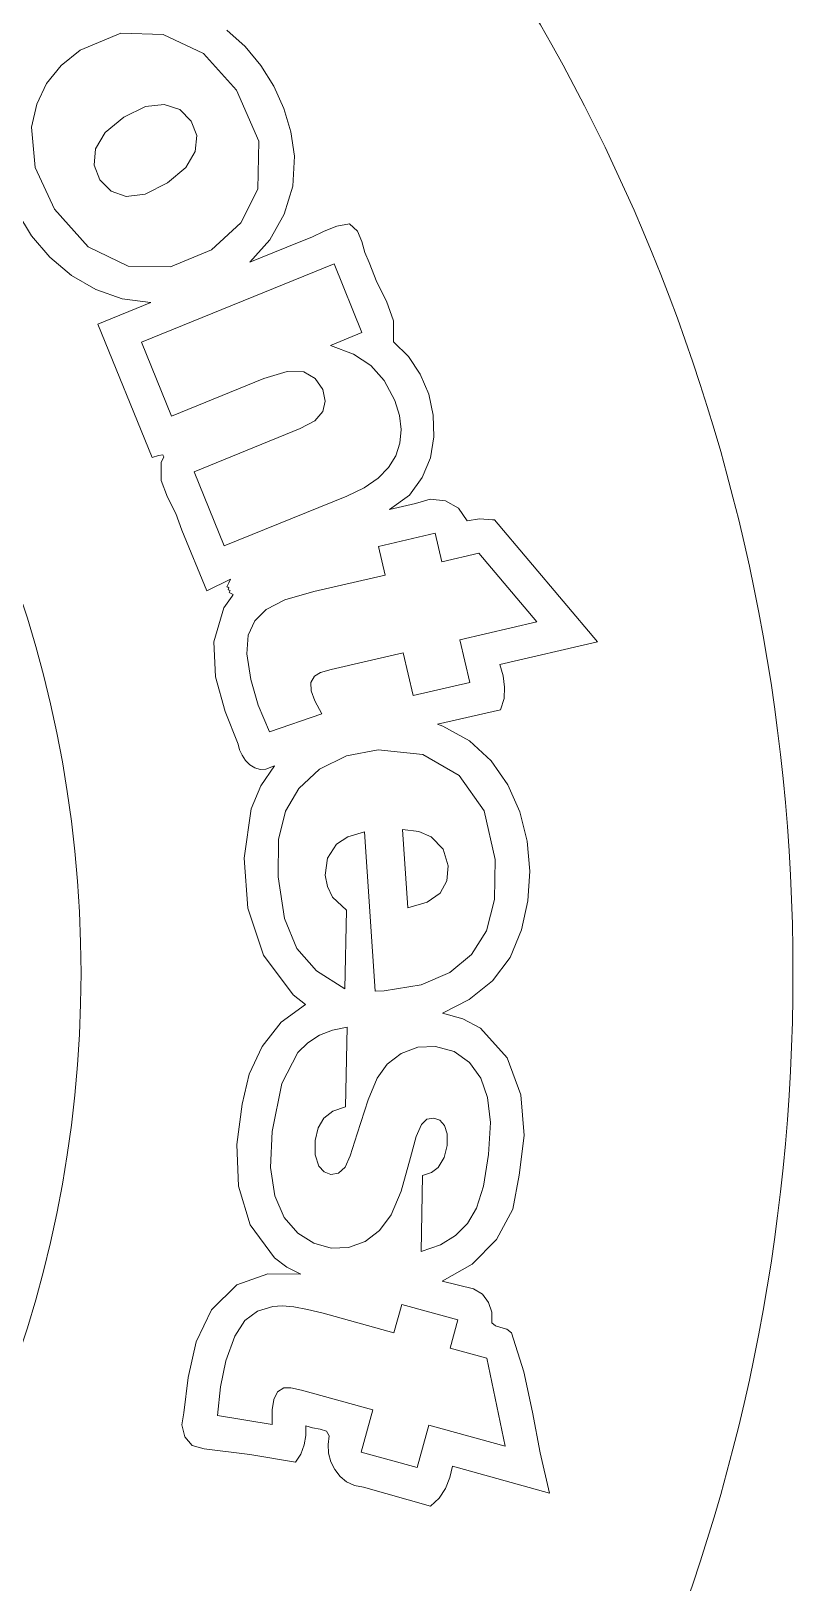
# Model space of a CAD drawing. Header units: millimetres. Extents: x -18 to 362, y -23 to 357.
# Drawn here: x 285.6 to 361.5, y 106.2 to 261 of the extents above; entities that cross this region are included whole.
import ezdxf

# ---------------------------------------------------------------- set-up
doc = ezdxf.new("R2010")
doc.units = ezdxf.units.MM
for name, color, linetype, lineweight in [('Aussen', 7, 'CONTINUOUS', 0), ('Huelle', 7, 'CONTINUOUS', 0), ('Innenkreis', 7, 'CONTINUOUS', 0), ('Nur-Text', 7, 'CONTINUOUS', 0), ('Pocket', 7, 'CONTINUOUS', 0), ('TextPocket', 7, 'CONTINUOUS', 0)]:
    doc.layers.add(name, color=color, linetype=linetype, lineweight=lineweight)

msp = doc.modelspace()

# ---------------------------------------------------------------- linework, layer by layer
at = {"layer": 'Aussen'}
msp.add_circle((171.5385, 166.98825), 190, dxfattribs=at)
at = {"layer": 'Huelle', "color": 0}
msp.add_lwpolyline([(284.13, 242.94175), (285.61, 240.53025), (287.445, 238.3845), (289.5925, 236.5765), (292.005, 235.17525), (294.6425, 234.25275), (297.4625, 233.87975), (297.5025, 233.88125), (292.2325, 231.7195), (297.6325, 218.4015), (298.28, 218.60475), (298.685, 218.666), (298.79, 218.47325), (298.525, 217.9105), (298.5375, 216.135), (299.1575, 214.464), (299.9825, 212.82675), (300.6075, 211.1545), (303.0725, 205.131), (305.44, 206.2935), (305.2725, 205.91225), (305.185, 205.71425), (305.095, 205.51625), (305.195, 205.473), (305.2925, 205.42825), (305.205, 205.22975), (305.305, 205.18675), (305.4025, 205.142), (305.315, 204.94375), (305.5125, 204.8555), (305.7125, 204.76725), (305.625, 204.5695), (304.7775, 203.407), (303.7725, 200.0205), (303.9575, 196.52775), (304.9125, 193.07975), (306.2125, 189.82475), (306.3525, 189.26325), (306.6025, 188.711), (306.9475, 188.20525), (307.375, 187.7795), (307.865, 187.47025), (308.4, 187.30875), (308.97, 187.332), (309.555, 187.57325), (309.8475, 187.67925), (308.4625, 185.669), (307.505, 183.36325), (306.81, 178.44925), (307.1625, 173.4525), (308.7325, 168.773), (311.6925, 164.80825), (312.9125, 163.859), (310.49, 162.081), (308.6, 159.68675), (307.295, 156.89825), (306.62, 153.93475), (306.08, 149.88475), (306.2575, 145.7535), (307.4225, 141.8795), (309.8425, 138.6015), (311.075, 137.675), (312.445, 136.97225), (309.18, 136.9805), (306.0775, 135.91325), (303.5425, 133.41325), (302.0325, 130.214), (301.225, 126.6685), (300.8, 123.12675), (300.6025, 121.9225), (300.8875, 120.75075), (301.63, 119.873), (302.815, 119.55425), (307.375, 118.9685), (311.9275, 118.217), (312.465, 119.024), (312.7975, 119.92475), (312.9575, 120.881), (312.97, 121.848), (313.61, 121.65), (314.3775, 121.51275), (315.025, 121.2945), (315.3, 120.851), (315.175, 119.976), (315.2325, 119.09725), (315.4575, 118.25075), (315.84, 117.47075), (316.3675, 116.79275), (317.03, 116.25025), (317.8125, 115.8785), (318.7075, 115.7105), (325.405, 113.8305), (326.265, 114.61725), (326.8875, 115.591), (327.3125, 116.6815), (327.58, 117.81275), (337.2475, 115.11775), (336.33, 119.12975), (335.575, 123.19475), (334.7075, 127.223), (333.4575, 131.12125), (333, 131.474), (332.41, 131.6555), (331.86, 131.81975), (331.515, 132.11675), (331.4925, 133.161), (331.175, 134.14575), (330.5625, 134.96225), (329.665, 135.502), (326.565, 136.2805), (329.5525, 137.96525), (331.96, 140.41725), (333.5925, 143.442), (334.25, 146.8385), (334.7225, 150.80025), (334.4075, 154.8355), (333.045, 158.5355), (330.3825, 161.491), (328.62, 162.416), (326.595, 163.0115), (329.255, 164.36625), (331.56, 166.211), (333.35, 168.533), (334.4775, 171.31625), (335.1, 174.186), (335.2825, 177.1715), (335.0175, 180.165), (334.295, 183.0635), (333.105, 185.7625), (331.435, 188.1565), (329.28, 190.142), (326.6275, 191.611), (326.095, 191.82675), (332.385, 193.26325), (332.7225, 194.367), (332.78, 195.5105), (332.625, 196.65525), (332.32, 197.7635), (342.05, 200.01775), (331.7775, 212.184), (331.56, 212.20425), (330.28, 212.298), (329.045, 212.10525), (328.1825, 213.376), (326.8775, 214.11), (325.3725, 214.274), (323.9075, 213.83475), (321.305, 213.2135), (323.295, 214.658), (324.575, 216.417), (325.3825, 218.38925), (325.74, 220.49025), (325.6725, 222.63575), (325.21, 224.741), (324.375, 226.71975), (323.1975, 228.4885), (321.7, 229.9615), (321.715, 232.03825), (321.01, 233.998), (320.0425, 235.9145), (319.265, 237.8515), (318.8375, 238.859), (318.53, 239.96975), (318.1025, 240.99275), (317.315, 241.73725), (316.035, 241.50375), (314.7875, 240.98425), (313.55, 240.38375), (312.2975, 239.909), (307.3875, 237.9), (309.3525, 240.1205), (310.815, 242.67425), (311.67, 245.48475), (311.8125, 248.4715), (311.46, 250.885), (310.7675, 253.225), (309.7575, 255.45), (308.46, 257.52), (306.8975, 259.4), (305.095, 261.0425)], dxfattribs=at)
at = {"layer": 'Innenkreis'}
msp.add_circle((171.5385, 166.98825), 119, dxfattribs=at)
at = {"layer": 'Nur-Text', "color": 0}
for points in [[(290.45, 259.0325), (294.5125, 260.7225), (298.745, 260.6125), (302.7375, 258.7225), (306.0525, 255.0475), (308.2825, 249.97425), (308.165, 245.18775), (306.4925, 241.80775), (303.555, 239.1315), (299.47, 237.42125), (295.24, 237.51225), (291.265, 239.42875), (287.8975, 243.198), (285.9625, 247.33325), (285.6125, 251.36), (286.1275, 253.6725), (287.105, 255.7225), (288.545, 257.51), (290.45, 259.0325)], [(294.815, 252.365), (292.9475, 250.8175), (291.9875, 249.1945), (291.8475, 247.583), (292.42, 246.0965), (293.5475, 244.96675), (295.0525, 244.45375), (296.935, 244.68575), (299.1775, 245.81425), (300.995, 247.3295), (301.925, 248.93275), (302.08, 250.52), (301.535, 251.965), (300.3875, 253.1125), (298.84, 253.635), (296.9675, 253.43), (294.815, 252.365)], [(315.77, 237.7305), (318.5575, 230.873), (315.43, 229.59925), (317.7, 228.72175), (319.4275, 227.6), (320.7625, 226.108), (321.82, 224.1035), (322.2925, 222.61275), (322.47, 221.1955), (322.35, 219.85275), (321.935, 218.58325), (321.215, 217.406), (320.16, 216.34225), (318.765, 215.39725), (317.035, 214.5655), (304.8225, 209.59625), (301.8125, 216.99475), (312.3775, 221.2945), (313.85, 222.08925), (314.6575, 223.002), (314.8975, 224.0395), (314.65, 225.19275), (313.9025, 226.302), (312.7525, 226.95025), (311.085, 226.99925), (308.7775, 226.3035), (299.5525, 222.549), (296.555, 229.9125), (315.77, 237.7305)], [(335.9975, 202.0235), (328.3125, 200.24125), (329.3, 195.9785), (323.65, 194.6685), (322.6625, 198.92975), (315.4875, 197.267), (314.4275, 196.95625), (313.8325, 196.6225), (313.4675, 195.98775), (313.495, 195.14025), (313.8575, 194.142), (314.545, 192.85775), (309.3325, 191.047), (308.2175, 193.716), (307.46, 196.26725), (307.0625, 198.8225), (307.2125, 200.7015), (307.8675, 202.11175), (308.9875, 203.258), (310.8625, 204.2045), (313.745, 205.04275), (320.8625, 206.6935), (320.2, 209.54725), (325.85, 210.85775), (326.5125, 208.00375), (330.2225, 208.8635), (335.9975, 202.0235)], [(319.8875, 165.17325), (318.795, 181.0735), (317.155, 180.5935), (316.0225, 179.84475), (315.105, 178.45175), (314.8825, 176.7525), (315.1075, 175.6225), (315.62, 174.5715), (317.02, 173.2775), (316.835, 165.4135), (314.02, 167.208), (312.0575, 169.43225), (310.8375, 172.44725), (310.215, 176.60725), (310.2475, 180.30075), (310.92, 183.1555), (312.275, 185.418), (314.3325, 187.325), (317.005, 188.669), (320.17, 189.2725), (324.6125, 188.80075), (328.235, 186.71325), (330.74, 183.161), (331.8275, 178.327), (331.7625, 174.3285), (330.965, 171.21975), (329.4725, 168.84225), (327.335, 167.0355), (324.4675, 165.82575), (320.7825, 165.2345), (319.8875, 165.17325)], [(323.1325, 173.5015), (325.075, 174.0655), (326.34, 174.97425), (327.005, 176.17975), (327.155, 177.67325), (326.6625, 179.34825), (325.445, 180.591), (324.24, 181.09925), (322.5975, 181.31525), (323.1325, 173.5015)], [(317.0825, 161.5885), (316.9075, 153.665), (315.64, 153.2225), (314.75, 152.539), (314.18, 151.57325), (313.8775, 150.281), (313.8825, 148.851), (314.27, 147.739), (314.775, 147.164), (315.4525, 146.91275), (316.2325, 147.0485), (316.875, 147.65075), (317.38, 148.77775), (318.085, 150.95075), (319.1775, 154.358), (320.07, 156.51975), (321.07, 157.89375), (322.46, 158.975), (324.1125, 159.60975), (325.905, 159.67475), (327.765, 159.1595), (329.2775, 158.08225), (330.4, 156.52675), (331.0925, 154.568), (331.36, 152.074), (331.18, 148.9135), (330.665, 145.73025), (329.9825, 143.548), (329.0775, 142.01675), (327.895, 140.8215), (326.3775, 139.902), (324.4675, 139.23475), (324.6025, 146.80975), (325.505, 147.099), (326.17, 147.61), (326.755, 148.584), (327.0525, 149.7885), (327.0675, 150.96175), (326.7975, 151.80375), (326.33, 152.31675), (325.7225, 152.539), (325.035, 152.4225), (324.4875, 151.89625), (323.975, 150.708), (323.395, 148.60175), (322.46, 145.23125), (321.47, 142.8875), (320.3075, 141.30875), (318.86, 140.2235), (317.2225, 139.63375), (315.5, 139.5725), (313.77, 140.05), (312.155, 141.06325), (310.7975, 142.623), (309.855, 144.7725), (309.43, 147.59), (309.6, 151.19225), (310.5625, 155.9815), (312.1475, 159.05625), (313.1625, 160.0395), (314.325, 160.7895), (315.63, 161.30625), (317.0825, 161.5885)], [(332.835, 119.81075), (325.2275, 121.902), (324.0675, 117.68275), (318.4725, 119.2205), (319.6325, 123.439), (312.5325, 125.39075), (311.4525, 125.6225), (310.77, 125.61175), (310.1475, 125.2265), (309.7675, 124.46975), (309.61, 123.41975), (309.605, 121.96175), (304.1575, 122.8515), (304.445, 125.72975), (304.995, 128.33275), (305.8625, 130.7685), (306.89, 132.35), (308.1375, 133.27775), (309.6675, 133.75375), (310.6125, 133.79575), (311.7675, 133.694), (313.13, 133.4485), (314.7025, 133.0595), (321.745, 131.1225), (322.52, 133.948), (328.115, 132.411), (327.3375, 129.58575), (331.01, 128.57675), (332.835, 119.81075)]]:
    msp.add_lwpolyline(points, dxfattribs=at)
at = {"layer": 'Pocket', "color": 0}
for points in [[(290.45, 259.0325), (294.5125, 260.7225), (298.745, 260.6125), (302.7375, 258.7225), (306.0525, 255.0475), (308.2825, 249.97425), (308.165, 245.18775), (306.4925, 241.80775), (303.555, 239.1315), (299.47, 237.42125), (295.24, 237.51225), (291.265, 239.42875), (287.8975, 243.198), (285.9625, 247.33325), (285.6125, 251.36), (286.1275, 253.6725), (287.105, 255.7225), (288.545, 257.51), (290.45, 259.0325)], [(294.815, 252.365), (292.9475, 250.8175), (291.9875, 249.1945), (291.8475, 247.583), (292.42, 246.0965), (293.5475, 244.96675), (295.0525, 244.45375), (296.935, 244.68575), (299.1775, 245.81425), (300.995, 247.3295), (301.925, 248.93275), (302.08, 250.52), (301.535, 251.965), (300.3875, 253.1125), (298.84, 253.635), (296.9675, 253.43), (294.815, 252.365)], [(315.77, 237.7305), (318.5575, 230.873), (315.43, 229.59925), (317.7, 228.72175), (319.4275, 227.6), (320.7625, 226.108), (321.82, 224.1035), (322.2925, 222.61275), (322.47, 221.1955), (322.35, 219.85275), (321.935, 218.58325), (321.215, 217.406), (320.16, 216.34225), (318.765, 215.39725), (317.035, 214.5655), (304.8225, 209.59625), (301.8125, 216.99475), (312.3775, 221.2945), (313.85, 222.08925), (314.6575, 223.002), (314.8975, 224.0395), (314.65, 225.19275), (313.9025, 226.302), (312.7525, 226.95025), (311.085, 226.99925), (308.7775, 226.3035), (299.5525, 222.549), (296.555, 229.9125), (315.77, 237.7305)], [(335.9975, 202.0235), (328.3125, 200.24125), (329.3, 195.9785), (323.65, 194.6685), (322.6625, 198.92975), (315.4875, 197.267), (314.4275, 196.95625), (313.8325, 196.6225), (313.4675, 195.98775), (313.495, 195.14025), (313.8575, 194.142), (314.545, 192.85775), (309.3325, 191.047), (308.2175, 193.716), (307.46, 196.26725), (307.0625, 198.8225), (307.2125, 200.7015), (307.8675, 202.11175), (308.9875, 203.258), (310.8625, 204.2045), (313.745, 205.04275), (320.8625, 206.6935), (320.2, 209.54725), (325.85, 210.85775), (326.5125, 208.00375), (330.2225, 208.8635), (335.9975, 202.0235)], [(319.8875, 165.17325), (318.795, 181.0735), (317.155, 180.5935), (316.0225, 179.84475), (315.105, 178.45175), (314.8825, 176.7525), (315.1075, 175.6225), (315.62, 174.5715), (317.02, 173.2775), (316.835, 165.4135), (314.02, 167.208), (312.0575, 169.43225), (310.8375, 172.44725), (310.215, 176.60725), (310.2475, 180.30075), (310.92, 183.1555), (312.275, 185.418), (314.3325, 187.325), (317.005, 188.669), (320.17, 189.2725), (324.6125, 188.80075), (328.235, 186.71325), (330.74, 183.161), (331.8275, 178.327), (331.7625, 174.3285), (330.965, 171.21975), (329.4725, 168.84225), (327.335, 167.0355), (324.4675, 165.82575), (320.7825, 165.2345), (319.8875, 165.17325)], [(323.1325, 173.5015), (325.075, 174.0655), (326.34, 174.97425), (327.005, 176.17975), (327.155, 177.67325), (326.6625, 179.34825), (325.445, 180.591), (324.24, 181.09925), (322.5975, 181.31525), (323.1325, 173.5015)], [(317.0825, 161.5885), (316.9075, 153.665), (315.64, 153.2225), (314.75, 152.539), (314.18, 151.57325), (313.8775, 150.281), (313.8825, 148.851), (314.27, 147.739), (314.775, 147.164), (315.4525, 146.91275), (316.2325, 147.0485), (316.875, 147.65075), (317.38, 148.77775), (318.085, 150.95075), (319.1775, 154.358), (320.07, 156.51975), (321.07, 157.89375), (322.46, 158.975), (324.1125, 159.60975), (325.905, 159.67475), (327.765, 159.1595), (329.2775, 158.08225), (330.4, 156.52675), (331.0925, 154.568), (331.36, 152.074), (331.18, 148.9135), (330.665, 145.73025), (329.9825, 143.548), (329.0775, 142.01675), (327.895, 140.8215), (326.3775, 139.902), (324.4675, 139.23475), (324.6025, 146.80975), (325.505, 147.099), (326.17, 147.61), (326.755, 148.584), (327.0525, 149.7885), (327.0675, 150.96175), (326.7975, 151.80375), (326.33, 152.31675), (325.7225, 152.539), (325.035, 152.4225), (324.4875, 151.89625), (323.975, 150.708), (323.395, 148.60175), (322.46, 145.23125), (321.47, 142.8875), (320.3075, 141.30875), (318.86, 140.2235), (317.2225, 139.63375), (315.5, 139.5725), (313.77, 140.05), (312.155, 141.06325), (310.7975, 142.623), (309.855, 144.7725), (309.43, 147.59), (309.6, 151.19225), (310.5625, 155.9815), (312.1475, 159.05625), (313.1625, 160.0395), (314.325, 160.7895), (315.63, 161.30625), (317.0825, 161.5885)], [(332.835, 119.81075), (325.2275, 121.902), (324.0675, 117.68275), (318.4725, 119.2205), (319.6325, 123.439), (312.5325, 125.39075), (311.4525, 125.6225), (310.77, 125.61175), (310.1475, 125.2265), (309.7675, 124.46975), (309.61, 123.41975), (309.605, 121.96175), (304.1575, 122.8515), (304.445, 125.72975), (304.995, 128.33275), (305.8625, 130.7685), (306.89, 132.35), (308.1375, 133.27775), (309.6675, 133.75375), (310.6125, 133.79575), (311.7675, 133.694), (313.13, 133.4485), (314.7025, 133.0595), (321.745, 131.1225), (322.52, 133.948), (328.115, 132.411), (327.3375, 129.58575), (331.01, 128.57675), (332.835, 119.81075)]]:
    msp.add_lwpolyline(points, dxfattribs=at)
at = {"layer": 'Pocket'}
for radius in [190, 119]:
    msp.add_circle((171.5385, 166.98825), radius, dxfattribs=at)
at = {"layer": 'TextPocket', "color": 0}
for points in [[(284.13, 242.94175), (285.61, 240.53025), (287.445, 238.3845), (289.5925, 236.5765), (292.005, 235.17525), (294.6425, 234.25275), (297.4625, 233.87975), (297.5025, 233.88125), (292.2325, 231.7195), (297.6325, 218.4015), (298.28, 218.60475), (298.685, 218.666), (298.79, 218.47325), (298.525, 217.9105), (298.5375, 216.135), (299.1575, 214.464), (299.9825, 212.82675), (300.6075, 211.1545), (303.0725, 205.131), (305.44, 206.2935), (305.2725, 205.91225), (305.185, 205.71425), (305.095, 205.51625), (305.195, 205.473), (305.2925, 205.42825), (305.205, 205.22975), (305.305, 205.18675), (305.4025, 205.142), (305.315, 204.94375), (305.5125, 204.8555), (305.7125, 204.76725), (305.625, 204.5695), (304.7775, 203.407), (303.7725, 200.0205), (303.9575, 196.52775), (304.9125, 193.07975), (306.2125, 189.82475), (306.3525, 189.26325), (306.6025, 188.711), (306.9475, 188.20525), (307.375, 187.7795), (307.865, 187.47025), (308.4, 187.30875), (308.97, 187.332), (309.555, 187.57325), (309.8475, 187.67925), (308.4625, 185.669), (307.505, 183.36325), (306.81, 178.44925), (307.1625, 173.4525), (308.7325, 168.773), (311.6925, 164.80825), (312.9125, 163.859), (310.49, 162.081), (308.6, 159.68675), (307.295, 156.89825), (306.62, 153.93475), (306.08, 149.88475), (306.2575, 145.7535), (307.4225, 141.8795), (309.8425, 138.6015), (311.075, 137.675), (312.445, 136.97225), (309.18, 136.9805), (306.0775, 135.91325), (303.5425, 133.41325), (302.0325, 130.214), (301.225, 126.6685), (300.8, 123.12675), (300.6025, 121.9225), (300.8875, 120.75075), (301.63, 119.873), (302.815, 119.55425), (307.375, 118.9685), (311.9275, 118.217), (312.465, 119.024), (312.7975, 119.92475), (312.9575, 120.881), (312.97, 121.848), (313.61, 121.65), (314.3775, 121.51275), (315.025, 121.2945), (315.3, 120.851), (315.175, 119.976), (315.2325, 119.09725), (315.4575, 118.25075), (315.84, 117.47075), (316.3675, 116.79275), (317.03, 116.25025), (317.8125, 115.8785), (318.7075, 115.7105), (325.405, 113.8305), (326.265, 114.61725), (326.8875, 115.591), (327.3125, 116.6815), (327.58, 117.81275), (337.2475, 115.11775), (336.33, 119.12975), (335.575, 123.19475), (334.7075, 127.223), (333.4575, 131.12125), (333, 131.474), (332.41, 131.6555), (331.86, 131.81975), (331.515, 132.11675), (331.4925, 133.161), (331.175, 134.14575), (330.5625, 134.96225), (329.665, 135.502), (326.565, 136.2805), (329.5525, 137.96525), (331.96, 140.41725), (333.5925, 143.442), (334.25, 146.8385), (334.7225, 150.80025), (334.4075, 154.8355), (333.045, 158.5355), (330.3825, 161.491), (328.62, 162.416), (326.595, 163.0115), (329.255, 164.36625), (331.56, 166.211), (333.35, 168.533), (334.4775, 171.31625), (335.1, 174.186), (335.2825, 177.1715), (335.0175, 180.165), (334.295, 183.0635), (333.105, 185.7625), (331.435, 188.1565), (329.28, 190.142), (326.6275, 191.611), (326.095, 191.82675), (332.385, 193.26325), (332.7225, 194.367), (332.78, 195.5105), (332.625, 196.65525), (332.32, 197.7635), (342.05, 200.01775), (331.7775, 212.184), (331.56, 212.20425), (330.28, 212.298), (329.045, 212.10525), (328.1825, 213.376), (326.8775, 214.11), (325.3725, 214.274), (323.9075, 213.83475), (321.305, 213.2135), (323.295, 214.658), (324.575, 216.417), (325.3825, 218.38925), (325.74, 220.49025), (325.6725, 222.63575), (325.21, 224.741), (324.375, 226.71975), (323.1975, 228.4885), (321.7, 229.9615), (321.715, 232.03825), (321.01, 233.998), (320.0425, 235.9145), (319.265, 237.8515), (318.8375, 238.859), (318.53, 239.96975), (318.1025, 240.99275), (317.315, 241.73725), (316.035, 241.50375), (314.7875, 240.98425), (313.55, 240.38375), (312.2975, 239.909), (307.3875, 237.9), (309.3525, 240.1205), (310.815, 242.67425), (311.67, 245.48475), (311.8125, 248.4715), (311.46, 250.885), (310.7675, 253.225), (309.7575, 255.45), (308.46, 257.52), (306.8975, 259.4), (305.095, 261.0425)], [(290.45, 259.0325), (294.5125, 260.7225), (298.745, 260.6125), (302.7375, 258.7225), (306.0525, 255.0475), (308.2825, 249.97425), (308.165, 245.18775), (306.4925, 241.80775), (303.555, 239.1315), (299.47, 237.42125), (295.24, 237.51225), (291.265, 239.42875), (287.8975, 243.198), (285.9625, 247.33325), (285.6125, 251.36), (286.1275, 253.6725), (287.105, 255.7225), (288.545, 257.51), (290.45, 259.0325)], [(294.815, 252.365), (292.9475, 250.8175), (291.9875, 249.1945), (291.8475, 247.583), (292.42, 246.0965), (293.5475, 244.96675), (295.0525, 244.45375), (296.935, 244.68575), (299.1775, 245.81425), (300.995, 247.3295), (301.925, 248.93275), (302.08, 250.52), (301.535, 251.965), (300.3875, 253.1125), (298.84, 253.635), (296.9675, 253.43), (294.815, 252.365)], [(315.77, 237.7305), (318.5575, 230.873), (315.43, 229.59925), (317.7, 228.72175), (319.4275, 227.6), (320.7625, 226.108), (321.82, 224.1035), (322.2925, 222.61275), (322.47, 221.1955), (322.35, 219.85275), (321.935, 218.58325), (321.215, 217.406), (320.16, 216.34225), (318.765, 215.39725), (317.035, 214.5655), (304.8225, 209.59625), (301.8125, 216.99475), (312.3775, 221.2945), (313.85, 222.08925), (314.6575, 223.002), (314.8975, 224.0395), (314.65, 225.19275), (313.9025, 226.302), (312.7525, 226.95025), (311.085, 226.99925), (308.7775, 226.3035), (299.5525, 222.549), (296.555, 229.9125), (315.77, 237.7305)], [(335.9975, 202.0235), (328.3125, 200.24125), (329.3, 195.9785), (323.65, 194.6685), (322.6625, 198.92975), (315.4875, 197.267), (314.4275, 196.95625), (313.8325, 196.6225), (313.4675, 195.98775), (313.495, 195.14025), (313.8575, 194.142), (314.545, 192.85775), (309.3325, 191.047), (308.2175, 193.716), (307.46, 196.26725), (307.0625, 198.8225), (307.2125, 200.7015), (307.8675, 202.11175), (308.9875, 203.258), (310.8625, 204.2045), (313.745, 205.04275), (320.8625, 206.6935), (320.2, 209.54725), (325.85, 210.85775), (326.5125, 208.00375), (330.2225, 208.8635), (335.9975, 202.0235)], [(319.8875, 165.17325), (318.795, 181.0735), (317.155, 180.5935), (316.0225, 179.84475), (315.105, 178.45175), (314.8825, 176.7525), (315.1075, 175.6225), (315.62, 174.5715), (317.02, 173.2775), (316.835, 165.4135), (314.02, 167.208), (312.0575, 169.43225), (310.8375, 172.44725), (310.215, 176.60725), (310.2475, 180.30075), (310.92, 183.1555), (312.275, 185.418), (314.3325, 187.325), (317.005, 188.669), (320.17, 189.2725), (324.6125, 188.80075), (328.235, 186.71325), (330.74, 183.161), (331.8275, 178.327), (331.7625, 174.3285), (330.965, 171.21975), (329.4725, 168.84225), (327.335, 167.0355), (324.4675, 165.82575), (320.7825, 165.2345), (319.8875, 165.17325)], [(323.1325, 173.5015), (325.075, 174.0655), (326.34, 174.97425), (327.005, 176.17975), (327.155, 177.67325), (326.6625, 179.34825), (325.445, 180.591), (324.24, 181.09925), (322.5975, 181.31525), (323.1325, 173.5015)], [(317.0825, 161.5885), (316.9075, 153.665), (315.64, 153.2225), (314.75, 152.539), (314.18, 151.57325), (313.8775, 150.281), (313.8825, 148.851), (314.27, 147.739), (314.775, 147.164), (315.4525, 146.91275), (316.2325, 147.0485), (316.875, 147.65075), (317.38, 148.77775), (318.085, 150.95075), (319.1775, 154.358), (320.07, 156.51975), (321.07, 157.89375), (322.46, 158.975), (324.1125, 159.60975), (325.905, 159.67475), (327.765, 159.1595), (329.2775, 158.08225), (330.4, 156.52675), (331.0925, 154.568), (331.36, 152.074), (331.18, 148.9135), (330.665, 145.73025), (329.9825, 143.548), (329.0775, 142.01675), (327.895, 140.8215), (326.3775, 139.902), (324.4675, 139.23475), (324.6025, 146.80975), (325.505, 147.099), (326.17, 147.61), (326.755, 148.584), (327.0525, 149.7885), (327.0675, 150.96175), (326.7975, 151.80375), (326.33, 152.31675), (325.7225, 152.539), (325.035, 152.4225), (324.4875, 151.89625), (323.975, 150.708), (323.395, 148.60175), (322.46, 145.23125), (321.47, 142.8875), (320.3075, 141.30875), (318.86, 140.2235), (317.2225, 139.63375), (315.5, 139.5725), (313.77, 140.05), (312.155, 141.06325), (310.7975, 142.623), (309.855, 144.7725), (309.43, 147.59), (309.6, 151.19225), (310.5625, 155.9815), (312.1475, 159.05625), (313.1625, 160.0395), (314.325, 160.7895), (315.63, 161.30625), (317.0825, 161.5885)], [(332.835, 119.81075), (325.2275, 121.902), (324.0675, 117.68275), (318.4725, 119.2205), (319.6325, 123.439), (312.5325, 125.39075), (311.4525, 125.6225), (310.77, 125.61175), (310.1475, 125.2265), (309.7675, 124.46975), (309.61, 123.41975), (309.605, 121.96175), (304.1575, 122.8515), (304.445, 125.72975), (304.995, 128.33275), (305.8625, 130.7685), (306.89, 132.35), (308.1375, 133.27775), (309.6675, 133.75375), (310.6125, 133.79575), (311.7675, 133.694), (313.13, 133.4485), (314.7025, 133.0595), (321.745, 131.1225), (322.52, 133.948), (328.115, 132.411), (327.3375, 129.58575), (331.01, 128.57675), (332.835, 119.81075)]]:
    msp.add_lwpolyline(points, dxfattribs=at)

doc.saveas('drawing.dxf')
